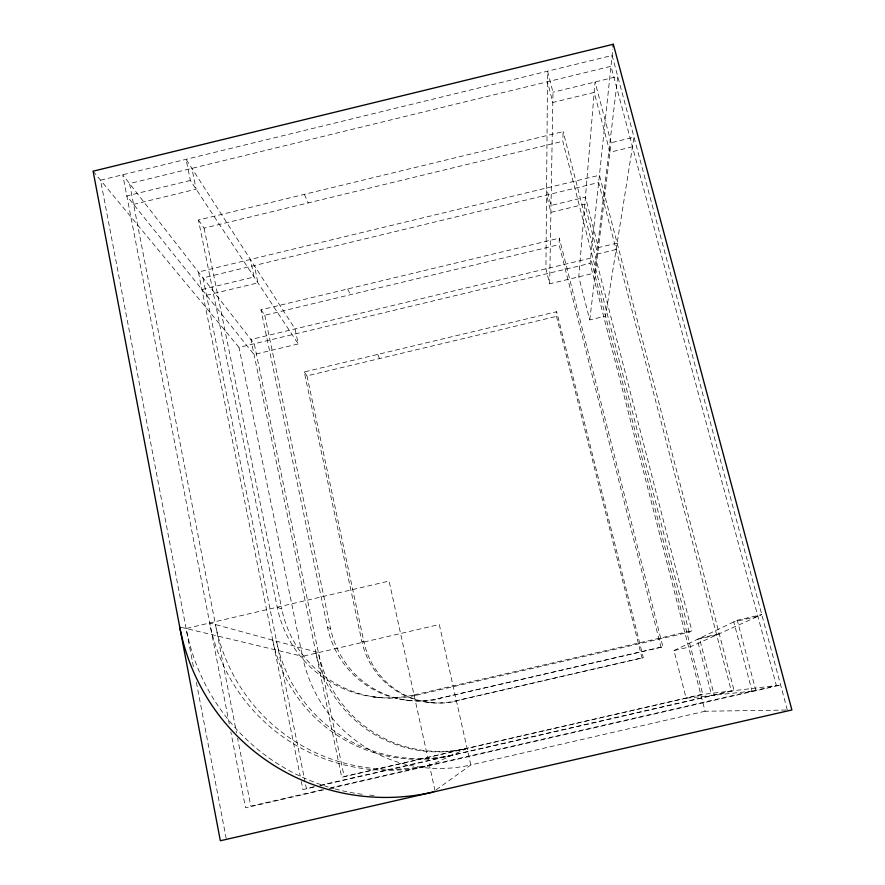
<?xml version="1.0" encoding="UTF-8"?>
<svg xmlns="http://www.w3.org/2000/svg" width="885" height="885" viewBox="0 0 885 885"><rect width="100%" height="100%" fill="white"/><g stroke="black" fill="none" stroke-linecap="round" stroke-linejoin="round"><path stroke-width="0.66" stroke-dasharray="4.42 3.32" d="M549.673 283.797L552.981 92.228L547.561 71.198L545.934 268.841L549.673 283.797L594.466 273.078L617.763 76.464L552.981 92.228M642.101 658.307L556.51 316.365L556.676 311.73L304.252 371.954L361.81 641.183A78.842 78.201 -68.2 0 0 455.443 700.964L643.318 657.632L556.676 311.73M661.139 647.743L559.088 244.625L559.32 238.153L260.964 309.805L327.55 627.421A93.788 92.848 -59.2 0 0 438.728 698.519L662.865 646.78L559.32 238.153M689.161 632.211L562.794 141.268L563.137 131.611L198.439 220.022L277.226 607.21A115.802 114.187 -51.6 0 0 414.036 694.913L416.293 695.245L689.161 632.211L691.816 630.739L563.137 131.611M785.957 710.047L705.091 711.241L590.063 263.354L612.796 49.228M589.742 319.894L611.115 142.728L595.063 81.984L578.779 276.839L589.742 319.894L605.528 316.133L634.014 137.186L611.115 142.728M436.139 789.851L470.82 764.95L705.091 711.241M673.983 650.552L737.26 620.241L761.775 614.577L690.521 646.736L673.983 650.552L686.129 698.221L755.89 690.731L737.26 620.241M190.386 180.452L126.798 195.917L254.05 354.509L298.267 343.933L295.059 328.932L186.082 159.322L190.386 180.452L298.267 343.933M133.58 204.38L196.138 189.18L191.901 168.371M198.439 220.022L204.092 228.142L562.794 141.268M632.476 146.788L609.964 152.231L594.2 92.416L552.804 102.472L547.483 81.763M201.935 289.561L254.095 276.994L250.411 259.449M206.504 295.247L257.966 282.857L254.327 265.544M260.964 309.805L264.77 315.259L559.088 244.625M617.155 243.098L598.47 247.579L585.439 197.178L551.034 205.464L546.598 187.985M616.126 249.515L597.707 253.929L584.852 204.169L550.913 212.345L546.543 195.076M93.102 171.192L239.005 347.407L590.063 263.354M304.252 371.954L306.984 375.871L556.51 316.365M414.036 694.913L691.816 630.739M757.881 616.336L733.798 621.901L752.062 691.141M438.728 698.519L662.865 646.78M719.239 633.771L699.493 638.328L714.206 695.201M716.695 634.921L697.236 639.413L711.717 695.466M455.443 700.964L643.318 657.632M314.452 786.654L306.387 788.513L305.281 783.092M319.828 785.426L731.331 690.964L598.647 182.52L202.997 277.923L305.015 781.732M313.733 787.119L302.947 789.597L301.309 781.466M320.47 785.581L734.107 690.632L599.422 175.241L198.384 272.005L300.214 776.045M322.251 789.752L250.831 806.135L237.611 738.322M330.337 787.893L776.366 685.565L610.982 66.298L129.531 183.56L236.56 732.891M323.744 789.874L245.565 807.806L230.83 731.895M329.131 788.635L780.636 685.045L700.82 694.625L344.143 776.521L254.249 343.756L122.694 174.776L229.514 725.125M373.116 696.871L376.103 697.17M377.652 697.38L380.55 697.668M405.651 700.101L407.598 700.289M409.312 700.511L411.215 700.699M427.676 702.292L429.059 702.424M430.763 702.635L432.101 702.767M180.994 627.277L302.493 656.327A141.677 140.538 -69.3 0 0 470.82 764.95L439.292 624.533L302.493 656.327L239.005 347.407M277.226 607.21L281.817 609.057A113.789 112.24 -52.1 0 0 416.293 695.245M327.55 627.421L330.57 628.638A92.471 91.553 -59.9 0 0 440.21 698.741M361.81 641.183L363.956 642.045A77.913 77.283 -68.9 0 0 456.483 701.119M304.351 194.346L308.268 202.908M347.705 288.975L350.327 294.716M377.685 354.431L379.577 358.558M787.318 710.024L612.132 55.456L100.547 180.175L193.793 668.794M435.011 790.659L389.09 581.069L186.104 628.494A210.619 207.698 -52 0 0 333.988 788.668M306.984 375.871L363.956 642.045M264.77 315.259L330.57 628.638M204.092 228.142L281.817 609.057M196.382 682.368L226.173 838.449M452.711 754.916A148.536 147.076 -60.2 0 1 276.551 641.216M451.394 755.524A150.66 149.145 -59.5 0 1 272.768 640.176M431.526 764.673A182.797 180.33 -52.4 0 1 215.453 624.556M466.163 748.721A126.644 125.615 -68.5 0 1 315.724 651.891M374.034 795.438A210.619 207.698 -52 0 1 368.06 794.94M362.109 794.265A210.619 207.698 -52 0 1 335.138 788.977M467.081 748.301L429.524 765.602A186.027 183.438 -51.9 0 1 209.69 622.985L318.412 652.621A125.139 124.132 -69.2 0 0 467.081 748.301M590.616 258.132L250.942 339.508L341.732 777.295L702.767 694.393L590.616 258.132"/><path stroke-width="1.33" d="M613.062 46.739L613.327 44.25L93.102 171.192L220.343 840.75L791.898 709.958L613.327 44.25M433.03 792.075A214.413 211.36 -51.5 0 1 179.721 626.967"/></g></svg>
